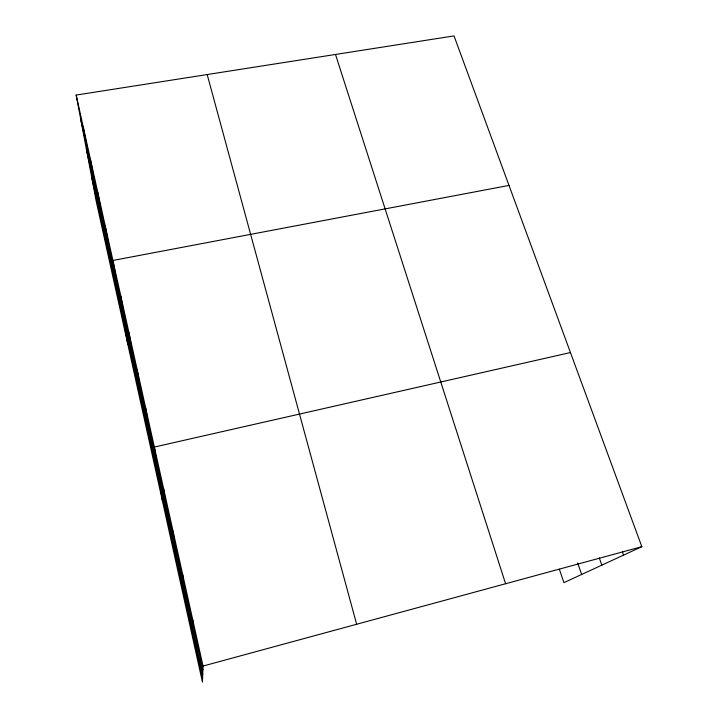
<?xml version="1.0" encoding="UTF-8"?>
<svg xmlns="http://www.w3.org/2000/svg" width="718" height="718" viewBox="0 0 718 718"><rect width="100%" height="100%" fill="white"/><g stroke="black" fill="none" stroke-linecap="round" stroke-linejoin="round"><path stroke-width="1.08" d="M76.162 95.063L203.023 666.053L202.449 682.1L96.275 201.525L76.162 95.063L454.018 35.9L641.838 546.676L563.917 582.648L559.367 569.221M203.023 666.053L641.838 546.676M570.46 352.547L154.361 447.036L162.555 501.523M508.999 185.415L112.905 260.454L127.759 344.03M622.452 552.016L623.565 555.113M599.27 557.877L601.837 565.147M577.667 562.939L581.661 574.463M335.494 54.46L505.598 583.743M207.179 74.546L356.658 624.256M80.811 119.709L202.889 669.867M86.402 149.281L202.727 674.355M91.635 176.978L202.584 678.492M83.171 126.619L87.614 150.34M90.342 158.911L94.561 181.654M97.693 191.966L101.669 213.677M105.205 225.802L108.93 246.436M120.795 295.951L123.981 314.242M128.872 332.317L131.771 349.352M137.156 369.599L139.75 385.297M145.655 407.833L147.917 422.121M163.578 488.491L165.131 499.701M173.038 531.078L174.205 540.582M182.758 574.831L183.512 582.54M192.747 619.805L193.07 625.62"/></g></svg>
